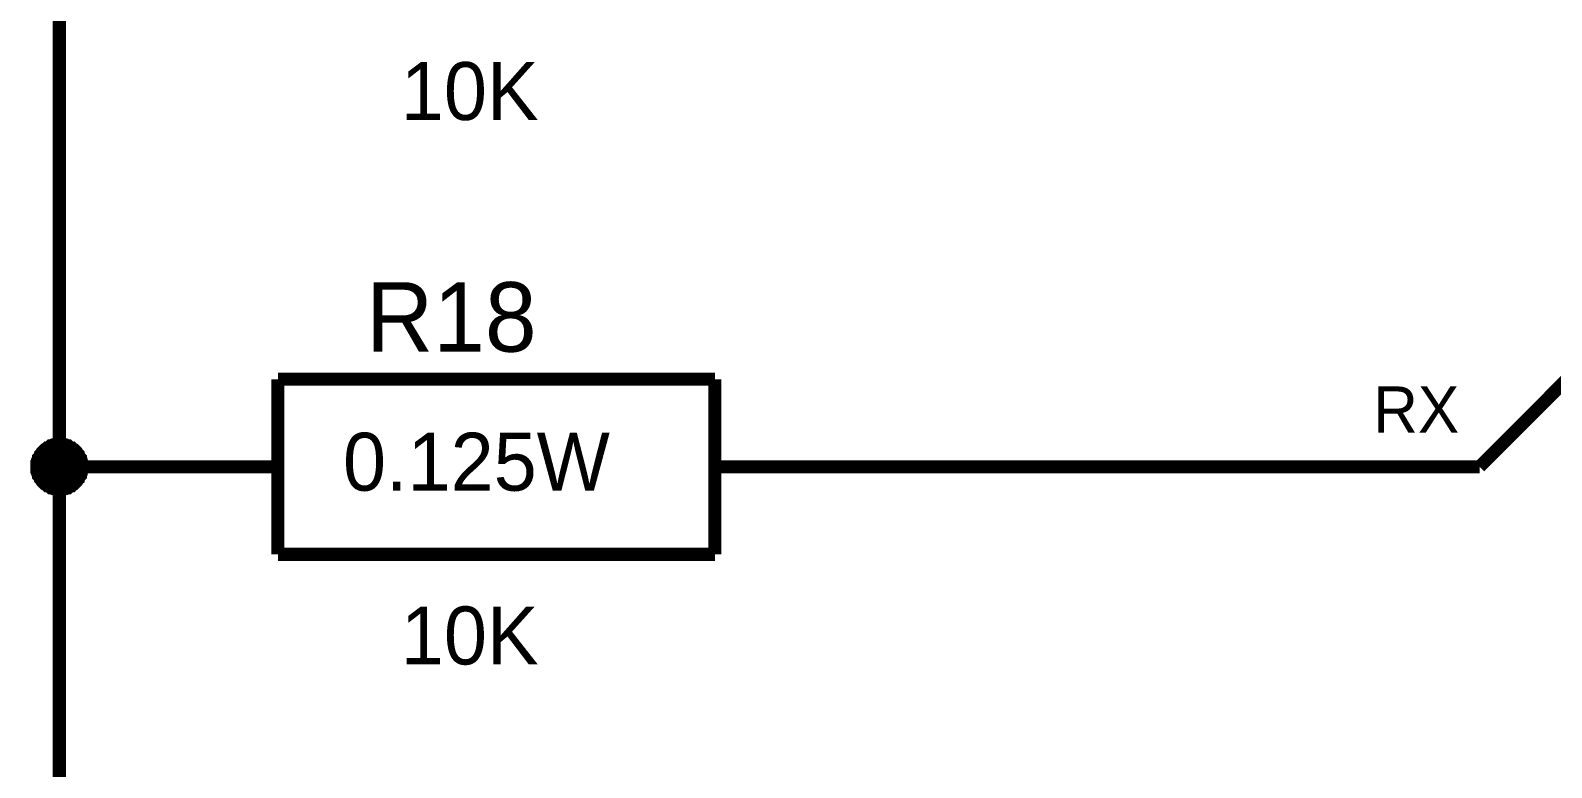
# Model space of a CAD drawing. Header units: millimetres. Extents: x 0 to 420, y 0 to 297.
# Drawn here: x 34.43 to 69.23, y 165.61 to 182.48 of the extents above; entities that cross this region are included whole.
import ezdxf

# ---------------------------------------------------------------- set-up
doc = ezdxf.new("R2010")
doc.units = ezdxf.units.MM
doc.layers.add('Sheet', color=255, linetype='Continuous')

msp = doc.modelspace()

# ---------------------------------------------------------------- linework, layer by layer
at = {"layer": 'Sheet'}
for points, const_width in [([(37.587, 210), (35.088, 210), (35.088, 197.498), (35.088, 184.996), (35.088, 172.494), (37.587, 172.494)], 0.3), ([(67.578, 172.494), (70.077, 174.994)], 0.3), ([(40.087, 174.497), (40.087, 170.49)], 0.3), ([(40.087, 174.497), (50.084, 174.497)], 0.3), ([(50.084, 174.497), (50.084, 170.49)], 0.3), ([(34.575, 172.494), (34.575, 172.527), (34.575, 172.543), (34.575, 172.577), (34.592, 172.593), (34.592, 172.626), (34.592, 172.643), (34.608, 172.676), (34.608, 172.693), (34.625, 172.709), (34.641, 172.742), (34.658, 172.759), (34.658, 172.775), (34.674, 172.792), (34.691, 172.825), (34.708, 172.842), (34.724, 172.858), (34.741, 172.875), (34.757, 172.891), (34.79, 172.908), (34.807, 172.924), (34.823, 172.924), (34.84, 172.941), (34.873, 172.957), (34.89, 172.974), (34.906, 172.974), (34.939, 172.991), (34.956, 172.991), (34.989, 172.991), (35.006, 173.007), (35.039, 173.007), (35.055, 173.007), (35.088, 173.007)], 0.3), ([(34.575, 172.494), (34.575, 172.527), (34.575, 172.543), (34.575, 172.577), (34.592, 172.593), (34.592, 172.626), (34.592, 172.643), (34.608, 172.676), (34.608, 172.693), (34.625, 172.709), (34.641, 172.742), (34.658, 172.759), (34.658, 172.775), (34.674, 172.792), (34.691, 172.825), (34.708, 172.842), (34.724, 172.858), (34.741, 172.875), (34.757, 172.891), (34.79, 172.908), (34.807, 172.924), (34.823, 172.924), (34.84, 172.941), (34.873, 172.957), (34.89, 172.974), (34.906, 172.974), (34.939, 172.991), (34.956, 172.991), (34.989, 172.991), (35.006, 173.007), (35.039, 173.007), (35.055, 173.007), (35.088, 173.007)], 0.3), ([(34.575, 172.494), (34.575, 172.527), (34.575, 172.543), (34.575, 172.577), (34.592, 172.593), (34.592, 172.626), (34.592, 172.643), (34.608, 172.676), (34.608, 172.693), (34.625, 172.709), (34.641, 172.742), (34.658, 172.759), (34.658, 172.775), (34.674, 172.792), (34.691, 172.825), (34.708, 172.842), (34.724, 172.858), (34.741, 172.875), (34.757, 172.891), (34.79, 172.908), (34.807, 172.924), (34.823, 172.924), (34.84, 172.941), (34.873, 172.957), (34.89, 172.974), (34.906, 172.974), (34.939, 172.991), (34.956, 172.991), (34.989, 172.991), (35.006, 173.007), (35.039, 173.007), (35.055, 173.007), (35.088, 173.007)], 0.3), ([(34.575, 172.494), (34.575, 172.527), (34.575, 172.543), (34.575, 172.577), (34.592, 172.593), (34.592, 172.626), (34.592, 172.643), (34.608, 172.676), (34.608, 172.693), (34.625, 172.709), (34.641, 172.742), (34.658, 172.759), (34.658, 172.775), (34.674, 172.792), (34.691, 172.825), (34.708, 172.842), (34.724, 172.858), (34.741, 172.875), (34.757, 172.891), (34.79, 172.908), (34.807, 172.924), (34.823, 172.924), (34.84, 172.941), (34.873, 172.957), (34.89, 172.974), (34.906, 172.974), (34.939, 172.991), (34.956, 172.991), (34.989, 172.991), (35.006, 173.007), (35.039, 173.007), (35.055, 173.007), (35.088, 173.007)], 0.3), ([(34.575, 172.494), (34.575, 172.527), (34.575, 172.543), (34.575, 172.577), (34.592, 172.593), (34.592, 172.626), (34.592, 172.643), (34.608, 172.676), (34.608, 172.693), (34.625, 172.709), (34.641, 172.742), (34.658, 172.759), (34.658, 172.775), (34.674, 172.792), (34.691, 172.825), (34.708, 172.842), (34.724, 172.858), (34.741, 172.875), (34.757, 172.891), (34.79, 172.908), (34.807, 172.924), (34.823, 172.924), (34.84, 172.941), (34.873, 172.957), (34.89, 172.974), (34.906, 172.974), (34.939, 172.991), (34.956, 172.991), (34.989, 172.991), (35.006, 173.007), (35.039, 173.007), (35.055, 173.007), (35.088, 173.007)], 0.0991), ([(34.575, 172.494), (34.575, 172.527), (34.575, 172.543), (34.575, 172.577), (34.592, 172.593), (34.592, 172.626), (34.592, 172.643), (34.608, 172.676), (34.608, 172.693), (34.625, 172.709), (34.641, 172.742), (34.658, 172.759), (34.658, 172.775), (34.674, 172.792), (34.691, 172.825), (34.708, 172.842), (34.724, 172.858), (34.741, 172.875), (34.757, 172.891), (34.79, 172.908), (34.807, 172.924), (34.823, 172.924), (34.84, 172.941), (34.873, 172.957), (34.89, 172.974), (34.906, 172.974), (34.939, 172.991), (34.956, 172.991), (34.989, 172.991), (35.006, 173.007), (35.039, 173.007), (35.055, 173.007), (35.088, 173.007)], 0.0991), ([(34.575, 172.494), (34.575, 172.527), (34.575, 172.543), (34.575, 172.577), (34.592, 172.593), (34.592, 172.626), (34.592, 172.643), (34.608, 172.676), (34.608, 172.693), (34.625, 172.709), (34.641, 172.742), (34.658, 172.759), (34.658, 172.775), (34.674, 172.792), (34.691, 172.825), (34.708, 172.842), (34.724, 172.858), (34.741, 172.875), (34.757, 172.891), (34.79, 172.908), (34.807, 172.924), (34.823, 172.924), (34.84, 172.941), (34.873, 172.957), (34.89, 172.974), (34.906, 172.974), (34.939, 172.991), (34.956, 172.991), (34.989, 172.991), (35.006, 173.007), (35.039, 173.007), (35.055, 173.007), (35.088, 173.007)], 0.0991), ([(34.575, 172.494), (34.575, 172.527), (34.575, 172.543), (34.575, 172.577), (34.592, 172.593), (34.592, 172.626), (34.592, 172.643), (34.608, 172.676), (34.608, 172.693), (34.625, 172.709), (34.641, 172.742), (34.658, 172.759), (34.658, 172.775), (34.674, 172.792), (34.691, 172.825), (34.708, 172.842), (34.724, 172.858), (34.741, 172.875), (34.757, 172.891), (34.79, 172.908), (34.807, 172.924), (34.823, 172.924), (34.84, 172.941), (34.873, 172.957), (34.89, 172.974), (34.906, 172.974), (34.939, 172.991), (34.956, 172.991), (34.989, 172.991), (35.006, 173.007), (35.039, 173.007), (35.055, 173.007), (35.088, 173.007)], 0.0991), ([(35.088, 173.007), (35.088, 173.007)], 0.3), ([(35.088, 173.007), (35.121, 173.007), (35.138, 173.007), (35.171, 173.007), (35.188, 172.991), (35.221, 172.991), (35.237, 172.991), (35.27, 172.974), (35.287, 172.974), (35.303, 172.957), (35.337, 172.941), (35.353, 172.924), (35.37, 172.924), (35.386, 172.908), (35.419, 172.891), (35.436, 172.875), (35.452, 172.858), (35.469, 172.842), (35.485, 172.825), (35.502, 172.792), (35.519, 172.775), (35.519, 172.759), (35.535, 172.742), (35.552, 172.709), (35.568, 172.693), (35.568, 172.676), (35.585, 172.643), (35.585, 172.626), (35.585, 172.593), (35.601, 172.577), (35.601, 172.543), (35.601, 172.527), (35.601, 172.494)], 0.3), ([(35.088, 173.007), (35.088, 173.007)], 0.3), ([(35.088, 173.007), (35.121, 173.007), (35.138, 173.007), (35.171, 173.007), (35.188, 172.991), (35.221, 172.991), (35.237, 172.991), (35.27, 172.974), (35.287, 172.974), (35.303, 172.957), (35.337, 172.941), (35.353, 172.924), (35.37, 172.924), (35.386, 172.908), (35.419, 172.891), (35.436, 172.875), (35.452, 172.858), (35.469, 172.842), (35.485, 172.825), (35.502, 172.792), (35.519, 172.775), (35.519, 172.759), (35.535, 172.742), (35.552, 172.709), (35.568, 172.693), (35.568, 172.676), (35.585, 172.643), (35.585, 172.626), (35.585, 172.593), (35.601, 172.577), (35.601, 172.543), (35.601, 172.527), (35.601, 172.494)], 0.3), ([(35.088, 173.007), (35.088, 173.007)], 0.3), ([(35.088, 173.007), (35.121, 173.007), (35.138, 173.007), (35.171, 173.007), (35.188, 172.991), (35.221, 172.991), (35.237, 172.991), (35.27, 172.974), (35.287, 172.974), (35.303, 172.957), (35.337, 172.941), (35.353, 172.924), (35.37, 172.924), (35.386, 172.908), (35.419, 172.891), (35.436, 172.875), (35.452, 172.858), (35.469, 172.842), (35.485, 172.825), (35.502, 172.792), (35.519, 172.775), (35.519, 172.759), (35.535, 172.742), (35.552, 172.709), (35.568, 172.693), (35.568, 172.676), (35.585, 172.643), (35.585, 172.626), (35.585, 172.593), (35.601, 172.577), (35.601, 172.543), (35.601, 172.527), (35.601, 172.494)], 0.3), ([(35.088, 173.007), (35.088, 173.007)], 0.3), ([(35.088, 173.007), (35.121, 173.007), (35.138, 173.007), (35.171, 173.007), (35.188, 172.991), (35.221, 172.991), (35.237, 172.991), (35.27, 172.974), (35.287, 172.974), (35.303, 172.957), (35.337, 172.941), (35.353, 172.924), (35.37, 172.924), (35.386, 172.908), (35.419, 172.891), (35.436, 172.875), (35.452, 172.858), (35.469, 172.842), (35.485, 172.825), (35.502, 172.792), (35.519, 172.775), (35.519, 172.759), (35.535, 172.742), (35.552, 172.709), (35.568, 172.693), (35.568, 172.676), (35.585, 172.643), (35.585, 172.626), (35.585, 172.593), (35.601, 172.577), (35.601, 172.543), (35.601, 172.527), (35.601, 172.494)], 0.3), ([(35.088, 173.007), (35.088, 173.007)], 0.0991), ([(35.088, 173.007), (35.121, 173.007), (35.138, 173.007), (35.171, 173.007), (35.188, 172.991), (35.221, 172.991), (35.237, 172.991), (35.27, 172.974), (35.287, 172.974), (35.303, 172.957), (35.337, 172.941), (35.353, 172.924), (35.37, 172.924), (35.386, 172.908), (35.419, 172.891), (35.436, 172.875), (35.452, 172.858), (35.469, 172.842), (35.485, 172.825), (35.502, 172.792), (35.519, 172.775), (35.519, 172.759), (35.535, 172.742), (35.552, 172.709), (35.568, 172.693), (35.568, 172.676), (35.585, 172.643), (35.585, 172.626), (35.585, 172.593), (35.601, 172.577), (35.601, 172.543), (35.601, 172.527), (35.601, 172.494)], 0.0991), ([(35.088, 173.007), (35.088, 173.007)], 0.0991), ([(35.088, 173.007), (35.121, 173.007), (35.138, 173.007), (35.171, 173.007), (35.188, 172.991), (35.221, 172.991), (35.237, 172.991), (35.27, 172.974), (35.287, 172.974), (35.303, 172.957), (35.337, 172.941), (35.353, 172.924), (35.37, 172.924), (35.386, 172.908), (35.419, 172.891), (35.436, 172.875), (35.452, 172.858), (35.469, 172.842), (35.485, 172.825), (35.502, 172.792), (35.519, 172.775), (35.519, 172.759), (35.535, 172.742), (35.552, 172.709), (35.568, 172.693), (35.568, 172.676), (35.585, 172.643), (35.585, 172.626), (35.585, 172.593), (35.601, 172.577), (35.601, 172.543), (35.601, 172.527), (35.601, 172.494)], 0.0991), ([(35.088, 173.007), (35.088, 173.007)], 0.0991), ([(35.088, 173.007), (35.121, 173.007), (35.138, 173.007), (35.171, 173.007), (35.188, 172.991), (35.221, 172.991), (35.237, 172.991), (35.27, 172.974), (35.287, 172.974), (35.303, 172.957), (35.337, 172.941), (35.353, 172.924), (35.37, 172.924), (35.386, 172.908), (35.419, 172.891), (35.436, 172.875), (35.452, 172.858), (35.469, 172.842), (35.485, 172.825), (35.502, 172.792), (35.519, 172.775), (35.519, 172.759), (35.535, 172.742), (35.552, 172.709), (35.568, 172.693), (35.568, 172.676), (35.585, 172.643), (35.585, 172.626), (35.585, 172.593), (35.601, 172.577), (35.601, 172.543), (35.601, 172.527), (35.601, 172.494)], 0.0991), ([(35.088, 173.007), (35.088, 173.007)], 0.0991), ([(35.088, 173.007), (35.121, 173.007), (35.138, 173.007), (35.171, 173.007), (35.188, 172.991), (35.221, 172.991), (35.237, 172.991), (35.27, 172.974), (35.287, 172.974), (35.303, 172.957), (35.337, 172.941), (35.353, 172.924), (35.37, 172.924), (35.386, 172.908), (35.419, 172.891), (35.436, 172.875), (35.452, 172.858), (35.469, 172.842), (35.485, 172.825), (35.502, 172.792), (35.519, 172.775), (35.519, 172.759), (35.535, 172.742), (35.552, 172.709), (35.568, 172.693), (35.568, 172.676), (35.585, 172.643), (35.585, 172.626), (35.585, 172.593), (35.601, 172.577), (35.601, 172.543), (35.601, 172.527), (35.601, 172.494)], 0.0991), ([(35.088, 171.98), (35.055, 171.98), (35.039, 171.98), (35.006, 171.98), (34.989, 171.997), (34.956, 171.997), (34.939, 171.997), (34.906, 172.014), (34.89, 172.014), (34.873, 172.03), (34.84, 172.047), (34.823, 172.063), (34.807, 172.063), (34.79, 172.08), (34.757, 172.096), (34.741, 172.113), (34.724, 172.13), (34.708, 172.146), (34.691, 172.163), (34.674, 172.196), (34.658, 172.212), (34.658, 172.229), (34.641, 172.245), (34.625, 172.279), (34.608, 172.295), (34.608, 172.312), (34.592, 172.345), (34.592, 172.361), (34.592, 172.394), (34.575, 172.411), (34.575, 172.444), (34.575, 172.461), (34.575, 172.494)], 0.3), ([(34.575, 172.494), (34.575, 172.494)], 0.3), ([(35.088, 171.98), (35.055, 171.98), (35.039, 171.98), (35.006, 171.98), (34.989, 171.997), (34.956, 171.997), (34.939, 171.997), (34.906, 172.014), (34.89, 172.014), (34.873, 172.03), (34.84, 172.047), (34.823, 172.063), (34.807, 172.063), (34.79, 172.08), (34.757, 172.096), (34.741, 172.113), (34.724, 172.13), (34.708, 172.146), (34.691, 172.163), (34.674, 172.196), (34.658, 172.212), (34.658, 172.229), (34.641, 172.245), (34.625, 172.279), (34.608, 172.295), (34.608, 172.312), (34.592, 172.345), (34.592, 172.361), (34.592, 172.394), (34.575, 172.411), (34.575, 172.444), (34.575, 172.461), (34.575, 172.494)], 0.3), ([(34.575, 172.494), (34.575, 172.494)], 0.3), ([(35.088, 171.98), (35.055, 171.98), (35.039, 171.98), (35.006, 171.98), (34.989, 171.997), (34.956, 171.997), (34.939, 171.997), (34.906, 172.014), (34.89, 172.014), (34.873, 172.03), (34.84, 172.047), (34.823, 172.063), (34.807, 172.063), (34.79, 172.08), (34.757, 172.096), (34.741, 172.113), (34.724, 172.13), (34.708, 172.146), (34.691, 172.163), (34.674, 172.196), (34.658, 172.212), (34.658, 172.229), (34.641, 172.245), (34.625, 172.279), (34.608, 172.295), (34.608, 172.312), (34.592, 172.345), (34.592, 172.361), (34.592, 172.394), (34.575, 172.411), (34.575, 172.444), (34.575, 172.461), (34.575, 172.494)], 0.3), ([(34.575, 172.494), (34.575, 172.494)], 0.3), ([(35.088, 171.98), (35.055, 171.98), (35.039, 171.98), (35.006, 171.98), (34.989, 171.997), (34.956, 171.997), (34.939, 171.997), (34.906, 172.014), (34.89, 172.014), (34.873, 172.03), (34.84, 172.047), (34.823, 172.063), (34.807, 172.063), (34.79, 172.08), (34.757, 172.096), (34.741, 172.113), (34.724, 172.13), (34.708, 172.146), (34.691, 172.163), (34.674, 172.196), (34.658, 172.212), (34.658, 172.229), (34.641, 172.245), (34.625, 172.279), (34.608, 172.295), (34.608, 172.312), (34.592, 172.345), (34.592, 172.361), (34.592, 172.394), (34.575, 172.411), (34.575, 172.444), (34.575, 172.461), (34.575, 172.494)], 0.3), ([(34.575, 172.494), (34.575, 172.494)], 0.3), ([(35.088, 172.494), (35.088, 157.491), (37.587, 157.491)], 0.3), ([(35.601, 172.494), (35.601, 172.461), (35.601, 172.444), (35.601, 172.411), (35.585, 172.394), (35.585, 172.361), (35.585, 172.345), (35.568, 172.312), (35.568, 172.295), (35.552, 172.279), (35.535, 172.245), (35.519, 172.229), (35.519, 172.212), (35.502, 172.196), (35.485, 172.163), (35.469, 172.146), (35.452, 172.13), (35.436, 172.113), (35.419, 172.096), (35.386, 172.08), (35.37, 172.063), (35.353, 172.063), (35.337, 172.047), (35.303, 172.03), (35.287, 172.014), (35.27, 172.014), (35.237, 171.997), (35.221, 171.997), (35.188, 171.997), (35.171, 171.98), (35.138, 171.98), (35.121, 171.98), (35.088, 171.98)], 0.3), ([(35.601, 172.494), (35.601, 172.461), (35.601, 172.444), (35.601, 172.411), (35.585, 172.394), (35.585, 172.361), (35.585, 172.345), (35.568, 172.312), (35.568, 172.295), (35.552, 172.279), (35.535, 172.245), (35.519, 172.229), (35.519, 172.212), (35.502, 172.196), (35.485, 172.163), (35.469, 172.146), (35.452, 172.13), (35.436, 172.113), (35.419, 172.096), (35.386, 172.08), (35.37, 172.063), (35.353, 172.063), (35.337, 172.047), (35.303, 172.03), (35.287, 172.014), (35.27, 172.014), (35.237, 171.997), (35.221, 171.997), (35.188, 171.997), (35.171, 171.98), (35.138, 171.98), (35.121, 171.98), (35.088, 171.98)], 0.3), ([(35.601, 172.494), (35.601, 172.461), (35.601, 172.444), (35.601, 172.411), (35.585, 172.394), (35.585, 172.361), (35.585, 172.345), (35.568, 172.312), (35.568, 172.295), (35.552, 172.279), (35.535, 172.245), (35.519, 172.229), (35.519, 172.212), (35.502, 172.196), (35.485, 172.163), (35.469, 172.146), (35.452, 172.13), (35.436, 172.113), (35.419, 172.096), (35.386, 172.08), (35.37, 172.063), (35.353, 172.063), (35.337, 172.047), (35.303, 172.03), (35.287, 172.014), (35.27, 172.014), (35.237, 171.997), (35.221, 171.997), (35.188, 171.997), (35.171, 171.98), (35.138, 171.98), (35.121, 171.98), (35.088, 171.98)], 0.3), ([(35.601, 172.494), (35.601, 172.461), (35.601, 172.444), (35.601, 172.411), (35.585, 172.394), (35.585, 172.361), (35.585, 172.345), (35.568, 172.312), (35.568, 172.295), (35.552, 172.279), (35.535, 172.245), (35.519, 172.229), (35.519, 172.212), (35.502, 172.196), (35.485, 172.163), (35.469, 172.146), (35.452, 172.13), (35.436, 172.113), (35.419, 172.096), (35.386, 172.08), (35.37, 172.063), (35.353, 172.063), (35.337, 172.047), (35.303, 172.03), (35.287, 172.014), (35.27, 172.014), (35.237, 171.997), (35.221, 171.997), (35.188, 171.997), (35.171, 171.98), (35.138, 171.98), (35.121, 171.98), (35.088, 171.98)], 0.3), ([(35.601, 172.494), (35.601, 172.494), (35.601, 172.494), (35.601, 172.494), (35.601, 172.494), (35.601, 172.494), (35.601, 172.494), (35.601, 172.494), (35.601, 172.494), (35.601, 172.494), (35.601, 172.494), (35.601, 172.494), (35.601, 172.494), (35.601, 172.494), (35.601, 172.494), (35.601, 172.494), (35.601, 172.494), (35.601, 172.494), (35.601, 172.494), (35.601, 172.494), (35.601, 172.494), (35.601, 172.494), (35.601, 172.494), (35.601, 172.494), (35.601, 172.494), (35.601, 172.494), (35.601, 172.494), (35.601, 172.494), (35.601, 172.494), (35.601, 172.494), (35.601, 172.494), (35.601, 172.494), (35.601, 172.494)], 0.3), ([(35.601, 172.494), (35.601, 172.494)], 0.3), ([(35.601, 172.494), (35.601, 172.494), (35.601, 172.494), (35.601, 172.494), (35.601, 172.494), (35.601, 172.494), (35.601, 172.494), (35.601, 172.494), (35.601, 172.494), (35.601, 172.494), (35.601, 172.494), (35.601, 172.494), (35.601, 172.494), (35.601, 172.494), (35.601, 172.494), (35.601, 172.494), (35.601, 172.494), (35.601, 172.494), (35.601, 172.494), (35.601, 172.494), (35.601, 172.494), (35.601, 172.494), (35.601, 172.494), (35.601, 172.494), (35.601, 172.494), (35.601, 172.494), (35.601, 172.494), (35.601, 172.494), (35.601, 172.494), (35.601, 172.494), (35.601, 172.494), (35.601, 172.494), (35.601, 172.494)], 0.3), ([(35.601, 172.494), (35.601, 172.494)], 0.3), ([(35.601, 172.494), (35.601, 172.494), (35.601, 172.494), (35.601, 172.494), (35.601, 172.494), (35.601, 172.494), (35.601, 172.494), (35.601, 172.494), (35.601, 172.494), (35.601, 172.494), (35.601, 172.494), (35.601, 172.494), (35.601, 172.494), (35.601, 172.494), (35.601, 172.494), (35.601, 172.494), (35.601, 172.494), (35.601, 172.494), (35.601, 172.494), (35.601, 172.494), (35.601, 172.494), (35.601, 172.494), (35.601, 172.494), (35.601, 172.494), (35.601, 172.494), (35.601, 172.494), (35.601, 172.494), (35.601, 172.494), (35.601, 172.494), (35.601, 172.494), (35.601, 172.494), (35.601, 172.494), (35.601, 172.494)], 0.3), ([(35.601, 172.494), (35.601, 172.494)], 0.3), ([(35.601, 172.494), (35.601, 172.494), (35.601, 172.494), (35.601, 172.494), (35.601, 172.494), (35.601, 172.494), (35.601, 172.494), (35.601, 172.494), (35.601, 172.494), (35.601, 172.494), (35.601, 172.494), (35.601, 172.494), (35.601, 172.494), (35.601, 172.494), (35.601, 172.494), (35.601, 172.494), (35.601, 172.494), (35.601, 172.494), (35.601, 172.494), (35.601, 172.494), (35.601, 172.494), (35.601, 172.494), (35.601, 172.494), (35.601, 172.494), (35.601, 172.494), (35.601, 172.494), (35.601, 172.494), (35.601, 172.494), (35.601, 172.494), (35.601, 172.494), (35.601, 172.494), (35.601, 172.494), (35.601, 172.494)], 0.3), ([(35.601, 172.494), (35.601, 172.494)], 0.3), ([(40.087, 172.494), (37.587, 172.494)], 0.3), ([(50.084, 172.494), (52.583, 172.494)], 0.3), ([(52.583, 172.494), (67.578, 172.494)], 0.3), ([(35.088, 171.98), (35.055, 171.98), (35.039, 171.98), (35.006, 171.98), (34.989, 171.997), (34.956, 171.997), (34.939, 171.997), (34.906, 172.014), (34.89, 172.014), (34.873, 172.03), (34.84, 172.047), (34.823, 172.063), (34.807, 172.063), (34.79, 172.08), (34.757, 172.096), (34.741, 172.113), (34.724, 172.13), (34.708, 172.146), (34.691, 172.163), (34.674, 172.196), (34.658, 172.212), (34.658, 172.229), (34.641, 172.245), (34.625, 172.279), (34.608, 172.295), (34.608, 172.312), (34.592, 172.345), (34.592, 172.361), (34.592, 172.394), (34.575, 172.411), (34.575, 172.444), (34.575, 172.461), (34.575, 172.494)], 0.0991), ([(34.575, 172.494), (34.575, 172.494)], 0.0991), ([(35.088, 171.98), (35.055, 171.98), (35.039, 171.98), (35.006, 171.98), (34.989, 171.997), (34.956, 171.997), (34.939, 171.997), (34.906, 172.014), (34.89, 172.014), (34.873, 172.03), (34.84, 172.047), (34.823, 172.063), (34.807, 172.063), (34.79, 172.08), (34.757, 172.096), (34.741, 172.113), (34.724, 172.13), (34.708, 172.146), (34.691, 172.163), (34.674, 172.196), (34.658, 172.212), (34.658, 172.229), (34.641, 172.245), (34.625, 172.279), (34.608, 172.295), (34.608, 172.312), (34.592, 172.345), (34.592, 172.361), (34.592, 172.394), (34.575, 172.411), (34.575, 172.444), (34.575, 172.461), (34.575, 172.494)], 0.0991), ([(34.575, 172.494), (34.575, 172.494)], 0.0991), ([(35.088, 171.98), (35.055, 171.98), (35.039, 171.98), (35.006, 171.98), (34.989, 171.997), (34.956, 171.997), (34.939, 171.997), (34.906, 172.014), (34.89, 172.014), (34.873, 172.03), (34.84, 172.047), (34.823, 172.063), (34.807, 172.063), (34.79, 172.08), (34.757, 172.096), (34.741, 172.113), (34.724, 172.13), (34.708, 172.146), (34.691, 172.163), (34.674, 172.196), (34.658, 172.212), (34.658, 172.229), (34.641, 172.245), (34.625, 172.279), (34.608, 172.295), (34.608, 172.312), (34.592, 172.345), (34.592, 172.361), (34.592, 172.394), (34.575, 172.411), (34.575, 172.444), (34.575, 172.461), (34.575, 172.494)], 0.0991), ([(34.575, 172.494), (34.575, 172.494)], 0.0991), ([(35.088, 171.98), (35.055, 171.98), (35.039, 171.98), (35.006, 171.98), (34.989, 171.997), (34.956, 171.997), (34.939, 171.997), (34.906, 172.014), (34.89, 172.014), (34.873, 172.03), (34.84, 172.047), (34.823, 172.063), (34.807, 172.063), (34.79, 172.08), (34.757, 172.096), (34.741, 172.113), (34.724, 172.13), (34.708, 172.146), (34.691, 172.163), (34.674, 172.196), (34.658, 172.212), (34.658, 172.229), (34.641, 172.245), (34.625, 172.279), (34.608, 172.295), (34.608, 172.312), (34.592, 172.345), (34.592, 172.361), (34.592, 172.394), (34.575, 172.411), (34.575, 172.444), (34.575, 172.461), (34.575, 172.494)], 0.0991), ([(34.575, 172.494), (34.575, 172.494)], 0.0991), ([(35.601, 172.494), (35.601, 172.461), (35.601, 172.444), (35.601, 172.411), (35.585, 172.394), (35.585, 172.361), (35.585, 172.345), (35.568, 172.312), (35.568, 172.295), (35.552, 172.279), (35.535, 172.245), (35.519, 172.229), (35.519, 172.212), (35.502, 172.196), (35.485, 172.163), (35.469, 172.146), (35.452, 172.13), (35.436, 172.113), (35.419, 172.096), (35.386, 172.08), (35.37, 172.063), (35.353, 172.063), (35.337, 172.047), (35.303, 172.03), (35.287, 172.014), (35.27, 172.014), (35.237, 171.997), (35.221, 171.997), (35.188, 171.997), (35.171, 171.98), (35.138, 171.98), (35.121, 171.98), (35.088, 171.98)], 0.0991), ([(35.601, 172.494), (35.601, 172.461), (35.601, 172.444), (35.601, 172.411), (35.585, 172.394), (35.585, 172.361), (35.585, 172.345), (35.568, 172.312), (35.568, 172.295), (35.552, 172.279), (35.535, 172.245), (35.519, 172.229), (35.519, 172.212), (35.502, 172.196), (35.485, 172.163), (35.469, 172.146), (35.452, 172.13), (35.436, 172.113), (35.419, 172.096), (35.386, 172.08), (35.37, 172.063), (35.353, 172.063), (35.337, 172.047), (35.303, 172.03), (35.287, 172.014), (35.27, 172.014), (35.237, 171.997), (35.221, 171.997), (35.188, 171.997), (35.171, 171.98), (35.138, 171.98), (35.121, 171.98), (35.088, 171.98)], 0.0991), ([(35.601, 172.494), (35.601, 172.461), (35.601, 172.444), (35.601, 172.411), (35.585, 172.394), (35.585, 172.361), (35.585, 172.345), (35.568, 172.312), (35.568, 172.295), (35.552, 172.279), (35.535, 172.245), (35.519, 172.229), (35.519, 172.212), (35.502, 172.196), (35.485, 172.163), (35.469, 172.146), (35.452, 172.13), (35.436, 172.113), (35.419, 172.096), (35.386, 172.08), (35.37, 172.063), (35.353, 172.063), (35.337, 172.047), (35.303, 172.03), (35.287, 172.014), (35.27, 172.014), (35.237, 171.997), (35.221, 171.997), (35.188, 171.997), (35.171, 171.98), (35.138, 171.98), (35.121, 171.98), (35.088, 171.98)], 0.0991), ([(35.601, 172.494), (35.601, 172.461), (35.601, 172.444), (35.601, 172.411), (35.585, 172.394), (35.585, 172.361), (35.585, 172.345), (35.568, 172.312), (35.568, 172.295), (35.552, 172.279), (35.535, 172.245), (35.519, 172.229), (35.519, 172.212), (35.502, 172.196), (35.485, 172.163), (35.469, 172.146), (35.452, 172.13), (35.436, 172.113), (35.419, 172.096), (35.386, 172.08), (35.37, 172.063), (35.353, 172.063), (35.337, 172.047), (35.303, 172.03), (35.287, 172.014), (35.27, 172.014), (35.237, 171.997), (35.221, 171.997), (35.188, 171.997), (35.171, 171.98), (35.138, 171.98), (35.121, 171.98), (35.088, 171.98)], 0.0991), ([(35.601, 172.494), (35.601, 172.494), (35.601, 172.494), (35.601, 172.494), (35.601, 172.494), (35.601, 172.494), (35.601, 172.494), (35.601, 172.494), (35.601, 172.494), (35.601, 172.494), (35.601, 172.494), (35.601, 172.494), (35.601, 172.494), (35.601, 172.494), (35.601, 172.494), (35.601, 172.494), (35.601, 172.494), (35.601, 172.494), (35.601, 172.494), (35.601, 172.494), (35.601, 172.494), (35.601, 172.494), (35.601, 172.494), (35.601, 172.494), (35.601, 172.494), (35.601, 172.494), (35.601, 172.494), (35.601, 172.494), (35.601, 172.494), (35.601, 172.494), (35.601, 172.494), (35.601, 172.494), (35.601, 172.494)], 0.0991), ([(35.601, 172.494), (35.601, 172.494)], 0.0991), ([(35.601, 172.494), (35.601, 172.494), (35.601, 172.494), (35.601, 172.494), (35.601, 172.494), (35.601, 172.494), (35.601, 172.494), (35.601, 172.494), (35.601, 172.494), (35.601, 172.494), (35.601, 172.494), (35.601, 172.494), (35.601, 172.494), (35.601, 172.494), (35.601, 172.494), (35.601, 172.494), (35.601, 172.494), (35.601, 172.494), (35.601, 172.494), (35.601, 172.494), (35.601, 172.494), (35.601, 172.494), (35.601, 172.494), (35.601, 172.494), (35.601, 172.494), (35.601, 172.494), (35.601, 172.494), (35.601, 172.494), (35.601, 172.494), (35.601, 172.494), (35.601, 172.494), (35.601, 172.494), (35.601, 172.494)], 0.0991), ([(35.601, 172.494), (35.601, 172.494)], 0.0991), ([(35.601, 172.494), (35.601, 172.494), (35.601, 172.494), (35.601, 172.494), (35.601, 172.494), (35.601, 172.494), (35.601, 172.494), (35.601, 172.494), (35.601, 172.494), (35.601, 172.494), (35.601, 172.494), (35.601, 172.494), (35.601, 172.494), (35.601, 172.494), (35.601, 172.494), (35.601, 172.494), (35.601, 172.494), (35.601, 172.494), (35.601, 172.494), (35.601, 172.494), (35.601, 172.494), (35.601, 172.494), (35.601, 172.494), (35.601, 172.494), (35.601, 172.494), (35.601, 172.494), (35.601, 172.494), (35.601, 172.494), (35.601, 172.494), (35.601, 172.494), (35.601, 172.494), (35.601, 172.494), (35.601, 172.494)], 0.0991), ([(35.601, 172.494), (35.601, 172.494)], 0.0991), ([(35.601, 172.494), (35.601, 172.494), (35.601, 172.494), (35.601, 172.494), (35.601, 172.494), (35.601, 172.494), (35.601, 172.494), (35.601, 172.494), (35.601, 172.494), (35.601, 172.494), (35.601, 172.494), (35.601, 172.494), (35.601, 172.494), (35.601, 172.494), (35.601, 172.494), (35.601, 172.494), (35.601, 172.494), (35.601, 172.494), (35.601, 172.494), (35.601, 172.494), (35.601, 172.494), (35.601, 172.494), (35.601, 172.494), (35.601, 172.494), (35.601, 172.494), (35.601, 172.494), (35.601, 172.494), (35.601, 172.494), (35.601, 172.494), (35.601, 172.494), (35.601, 172.494), (35.601, 172.494), (35.601, 172.494)], 0.0991), ([(35.601, 172.494), (35.601, 172.494)], 0.0991), ([(40.087, 170.49), (50.084, 170.49)], 0.3)]:
    msp.add_lwpolyline(points, dxfattribs=dict(at, const_width=const_width))
at = {"layer": 'Sheet', "const_width": 0.508}
msp.add_lwpolyline([(34.746, 172.5, 1), (35.254, 172.5, 1)], format="xyb", close=True, dxfattribs=at)

# ---------------------------------------------------------------- texts
at = {"layer": 'Sheet'}
for s, height, p in [('10K', 1.3247, (42.9, 180.426)), ('R18', 1.5897, (42.106, 175.127)), ('RX', 1.0598, (65.145, 173.272)), ('0.125W', 1.3247, (41.576, 171.947)), ('10K', 1.3247, (42.9, 167.973))]:
    msp.add_text(s, height=height, dxfattribs=at).set_placement(p)

doc.saveas('drawing.dxf')
